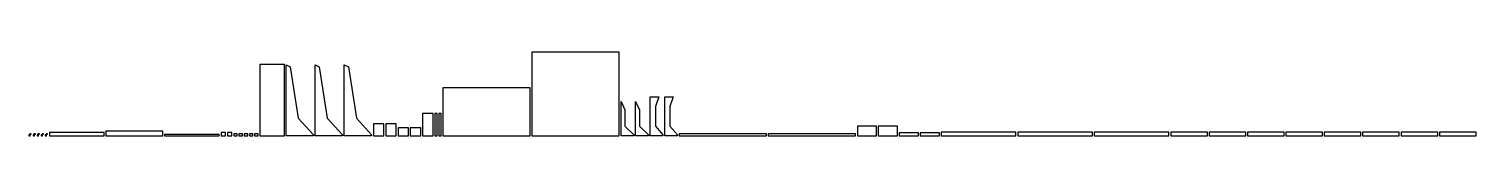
# Model space of a CAD drawing. Header units: millimetres. Extents: x 0 to 24857, y 0 to 1438.
import ezdxf

# ---------------------------------------------------------------- set-up
doc = ezdxf.new("R2010")
doc.units = ezdxf.units.MM

msp = doc.modelspace()

# ---------------------------------------------------------------- linework, layer by layer
for points in [[(8640.132, 0), (10140.132, 0), (10140.132, 1438.5), (8640.132, 1438.5)], [(3967.25, 0), (4387.25, 0), (4387.25, 1224.76), (3967.25, 1224.76)], [(4417.25, 0), (4417.25, 1222.76), (4487.944, 1187.5), (4625.167, 305.69), (4887.044, 19), (4887.044, 0)], [(4917.044, 0), (4917.044, 1222.76), (4987.738, 1187.5), (5124.961, 305.69), (5386.838, 19), (5386.838, 0)], [(5416.838, 0), (5416.838, 1222.76), (5487.532, 1187.5), (5624.755, 305.69), (5886.632, 19), (5886.632, 0)], [(7110.132, 0), (8610.132, 0), (8610.132, 826.414), (7110.132, 826.414)], [(10170.132, 0), (10170.132, 590), (10237.632, 446.667), (10237.632, 167.5), (10390.132, 19), (10390.132, 0)], [(10420.132, 0), (10420.132, 590), (10487.632, 446.667), (10487.632, 167.5), (10640.132, 19), (10640.132, 0)], [(10670.132, 0), (10670.132, 670), (10818.632, 670), (10760.132, 502.5), (10760.132, 167.5), (10890.132, 19), (10890.132, 0)], [(10920.132, 0), (10920.132, 670), (11068.632, 670), (11010.132, 502.5), (11010.132, 167.5), (11140.132, 19), (11140.132, 0)], [(6762.632, 0), (6944.132, 0), (6944.132, 383.904), (6762.632, 383.904)], [(6974.132, 0), (7012.132, 0), (7012.132, 383.904), (6974.132, 383.904)], [(7042.132, 0), (7080.132, 0), (7080.132, 383.904), (7042.132, 383.904)], [(0, 0), (23, 0), (23, 29.25), (30.25, 29.25), (30.25, 26.75), (40.25, 26.75), (40.25, 36), (14, 36), (14, 19), (0, 19)], [(70.25, 0), (93.25, 0), (93.25, 29.25), (100.5, 29.25), (100.5, 26.75), (110.5, 26.75), (110.5, 36), (84.25, 36), (84.25, 19), (70.25, 19)], [(140.5, 0), (163.5, 0), (163.5, 29.25), (170.75, 29.25), (170.75, 26.75), (180.75, 26.75), (180.75, 36), (154.5, 36), (154.5, 19), (140.5, 19)], [(210.75, 0), (233.75, 0), (233.75, 29.25), (241, 29.25), (241, 26.75), (251, 26.75), (251, 36), (224.75, 36), (224.75, 19), (210.75, 19)], [(281, 0), (304, 0), (304, 29.25), (311.25, 29.25), (311.25, 26.75), (321.25, 26.75), (321.25, 36), (295, 36), (295, 19), (281, 19)], [(351.25, 0), (1291.25, 0), (1291.25, 60), (351.25, 60)], [(1321.25, 0), (2299.25, 0), (2299.25, 79), (1321.25, 79)], [(2329.25, 0), (3269.25, 0), (3269.25, 21), (2329.25, 21)], [(3299.25, 0), (3378.25, 0), (3378.25, 56), (3299.25, 56)], [(3408.25, 0), (3487.25, 0), (3487.25, 56), (3408.25, 56)], [(3517.25, 0), (3577.25, 0), (3577.25, 37), (3517.25, 37)], [(3607.25, 0), (3667.25, 0), (3667.25, 37), (3607.25, 37)], [(3697.25, 0), (3757.25, 0), (3757.25, 37), (3697.25, 37)], [(3787.25, 0), (3847.25, 0), (3847.25, 37), (3787.25, 37)], [(3877.25, 0), (3937.25, 0), (3937.25, 37), (3877.25, 37)], [(5916.632, 0), (6098.132, 0), (6098.132, 207.917), (5916.632, 207.917)], [(6128.132, 0), (6309.632, 0), (6309.632, 207.917), (6128.132, 207.917)], [(6339.632, 0), (6521.132, 0), (6521.132, 139.306), (6339.632, 139.306)], [(6551.132, 0), (6732.632, 0), (6732.632, 139.306), (6551.132, 139.306)], [(11170.132, 0), (12670.132, 0), (12670.132, 35), (11170.132, 35)], [(12700.132, 0), (14200.132, 0), (14200.132, 35), (12700.132, 35)], [(14230.132, 0), (14560.132, 0), (14560.132, 167.5), (14230.132, 167.5)], [(14590.132, 0), (14920.132, 0), (14920.132, 167.5), (14590.132, 167.5)], [(14950.132, 0), (15280.132, 0), (15280.132, 50), (14950.132, 50)], [(15310.132, 0), (15640.132, 0), (15640.132, 50), (15310.132, 50)], [(15670.132, 0), (16954.132, 0), (16954.132, 62), (15670.132, 62)], [(16984.132, 0), (18268.132, 0), (18268.132, 62), (16984.132, 62)], [(18298.132, 0), (19582.132, 0), (19582.132, 62), (18298.132, 62)], [(19612.132, 0), (20241.546, 0), (20241.546, 62), (19612.132, 62)], [(20271.546, 0), (20900.96, 0), (20900.96, 62), (20271.546, 62)], [(20930.96, 0), (21560.374, 0), (21560.374, 62), (20930.96, 62)], [(21590.374, 0), (22219.788, 0), (22219.788, 62), (21590.374, 62)], [(22249.788, 0), (22879.202, 0), (22879.202, 62), (22249.788, 62)], [(22909.202, 0), (23538.616, 0), (23538.616, 62), (22909.202, 62)], [(23568.616, 0), (24198.03, 0), (24198.03, 62), (23568.616, 62)], [(24228.03, 0), (24857.444, 0), (24857.444, 62), (24228.03, 62)]]:
    msp.add_lwpolyline(points, close=True)

doc.saveas('drawing.dxf')
